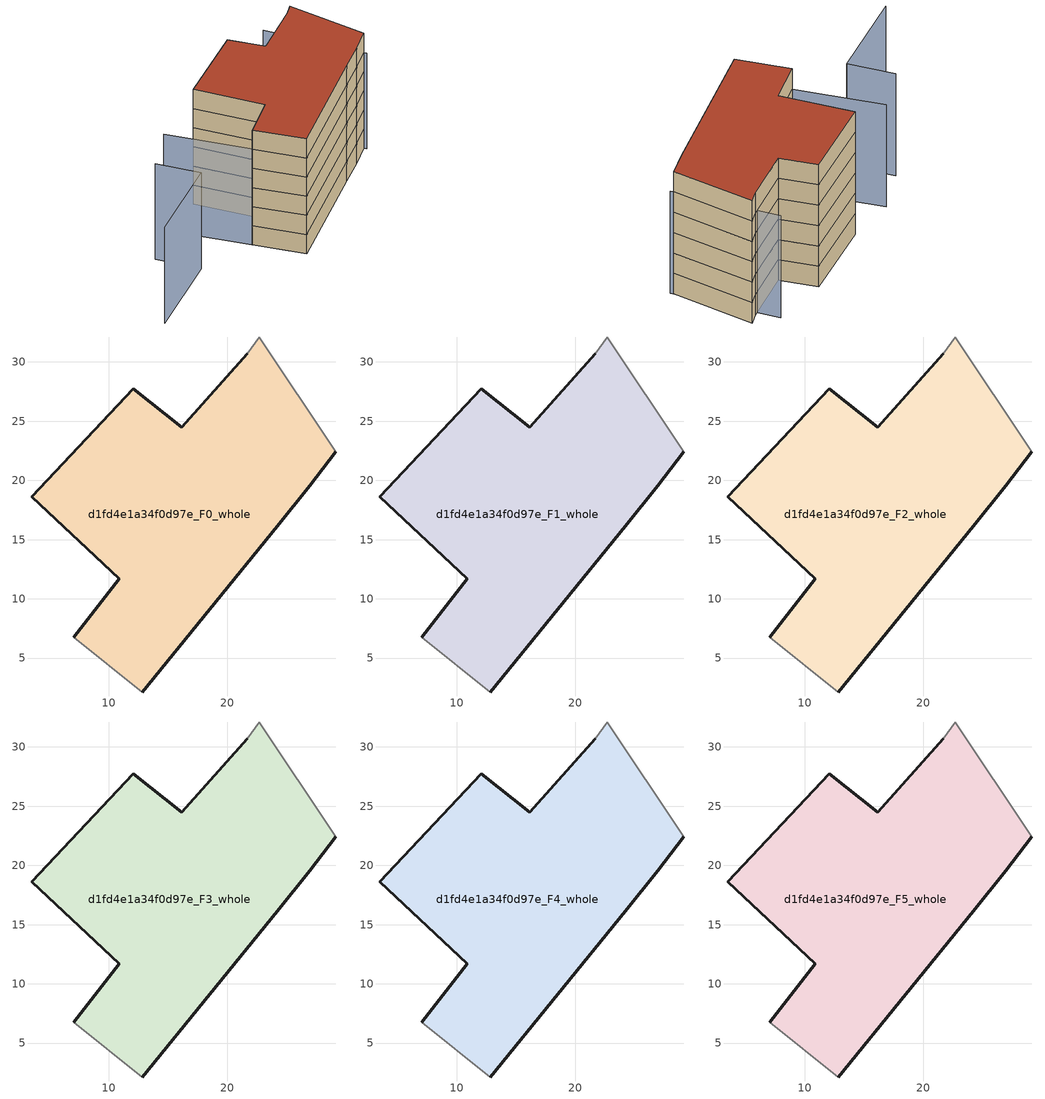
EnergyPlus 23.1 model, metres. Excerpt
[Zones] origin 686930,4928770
d1fd4e1a34f0d97e_F0_whole
 floor ground (EU_floor_Construction): 22.69,32.1 29.17,22.44 26.98,19.57 24.21,16.15 12.83,2.14 7.03,6.76 10.87,11.72 3.5,18.61 12.06,27.76 16.15,24.51 21.7,30.7 z0
 wall outside (EU_wall_Construction): 12.83,2.14 24.21,16.15 26.98,19.57 29.17,22.44 / 21.7,30.7 16.15,24.51 12.06,27.76 3.5,18.61 10.87,11.72 7.03,6.76 z0:3
 wall adiabatic (EU_wall_Construction): 29.17,22.44 22.69,32.1 21.7,30.7 / 7.03,6.76 12.83,2.14 z0:3
d1fd4e1a34f0d97e_F1_whole
 floor to d1fd4e1a34f0d97e_F0_whole (EU_floor_Construction): 22.69,32.1 29.17,22.44 26.98,19.57 24.21,16.15 12.83,2.14 7.03,6.76 10.87,11.72 3.5,18.61 12.06,27.76 16.15,24.51 21.7,30.7 z3
 wall outside (EU_wall_Construction): 12.83,2.14 24.21,16.15 26.98,19.57 29.17,22.44 / 21.7,30.7 16.15,24.51 12.06,27.76 3.5,18.61 10.87,11.72 7.03,6.76 z3:6
 wall adiabatic (EU_wall_Construction): 29.17,22.44 22.69,32.1 21.7,30.7 / 7.03,6.76 12.83,2.14 z3:6
d1fd4e1a34f0d97e_F2_whole
 floor to d1fd4e1a34f0d97e_F1_whole (EU_floor_Construction): 22.69,32.1 29.17,22.44 26.98,19.57 24.21,16.15 12.83,2.14 7.03,6.76 10.87,11.72 3.5,18.61 12.06,27.76 16.15,24.51 21.7,30.7 z6
 wall outside (EU_wall_Construction): 12.83,2.14 24.21,16.15 26.98,19.57 29.17,22.44 / 21.7,30.7 16.15,24.51 12.06,27.76 3.5,18.61 10.87,11.72 7.03,6.76 z6:9
 wall adiabatic (EU_wall_Construction): 29.17,22.44 22.69,32.1 21.7,30.7 / 7.03,6.76 12.83,2.14 z6:9
d1fd4e1a34f0d97e_F3_whole
 floor to d1fd4e1a34f0d97e_F2_whole (EU_floor_Construction): 22.69,32.1 29.17,22.44 26.98,19.57 24.21,16.15 12.83,2.14 7.03,6.76 10.87,11.72 3.5,18.61 12.06,27.76 16.15,24.51 21.7,30.7 z9
 wall outside (EU_wall_Construction): 12.83,2.14 24.21,16.15 26.98,19.57 29.17,22.44 / 21.7,30.7 16.15,24.51 12.06,27.76 3.5,18.61 10.87,11.72 7.03,6.76 z9:12
 wall adiabatic (EU_wall_Construction): 29.17,22.44 22.69,32.1 21.7,30.7 / 7.03,6.76 12.83,2.14 z9:12
d1fd4e1a34f0d97e_F4_whole
 floor to d1fd4e1a34f0d97e_F3_whole (EU_floor_Construction): 22.69,32.1 29.17,22.44 26.98,19.57 24.21,16.15 12.83,2.14 7.03,6.76 10.87,11.72 3.5,18.61 12.06,27.76 16.15,24.51 21.7,30.7 z12
 wall outside (EU_wall_Construction): 12.83,2.14 24.21,16.15 26.98,19.57 29.17,22.44 / 21.7,30.7 16.15,24.51 12.06,27.76 3.5,18.61 10.87,11.72 7.03,6.76 z12:15
 wall adiabatic (EU_wall_Construction): 29.17,22.44 22.69,32.1 21.7,30.7 / 7.03,6.76 12.83,2.14 z12:15
d1fd4e1a34f0d97e_F5_whole
 floor to d1fd4e1a34f0d97e_F4_whole (EU_floor_Construction): 22.69,32.1 29.17,22.44 26.98,19.57 24.21,16.15 12.83,2.14 7.03,6.76 10.87,11.72 3.5,18.61 12.06,27.76 16.15,24.51 21.7,30.7 z15
 wall outside (EU_wall_Construction): 12.83,2.14 24.21,16.15 26.98,19.57 29.17,22.44 / 21.7,30.7 16.15,24.51 12.06,27.76 3.5,18.61 10.87,11.72 7.03,6.76 z15:18
 wall adiabatic (EU_wall_Construction): 29.17,22.44 22.69,32.1 21.7,30.7 / 7.03,6.76 12.83,2.14 z15:18
 roof outside (EU_roof_Construction): 24.21,16.15 26.98,19.57 29.17,22.44 22.69,32.1 21.7,30.7 16.15,24.51 12.06,27.76 3.5,18.61 10.87,11.72 7.03,6.76 12.83,2.14 z18
shading: -2.37,14.4 12.83,2.14 / -6.02,8.45 -1.3,4.1 / -1.3,4.1 -10.61,-6 / 29.47,22.14 19,32.36 z0:15
[Building]
EU S2 Campaign: North Axis=0; Terrain=City; Solar Distribution=FullExterior
[Site:Location]
Bologna: Latitude=44.5; Longitude=11.25; Time Zone=1; Elevation=37
[SizingPeriod:WeatherFileDays]
AnnualSizingPeriod: Begin Month=1; Begin Day of Month=1; End Month=12; End Day of Month=31; Day of Week for Start Day=Monday; Use Weather File Daylight Saving Period=No; Use Weather File Rain and Snow Indicators=No
[MATERIAL]
EU_InternalMass_Material: Roughness=MediumRough; Thickness=0.1; Conductivity=1; Density=1800; Specific Heat=900; Thermal Absorptance=0.9; Solar Absorptance=0.7; Visible Absorptance=0.7
[MATERIAL:NOMASS] Roughness=MediumRough; Thermal Absorptance=0.9; Solar Absorptance=0.7; Visible Absorptance=0.7
Name | Thermal Resistance
EU_wall_NoMass | 0.905828
EU_roof_NoMass | 0.37593
EU_floor_NoMass | 0.67114
[CONSTRUCTION]
EU_wall_Construction: EU_wall_NoMass
EU_roof_Construction: EU_roof_NoMass
EU_floor_Construction: EU_floor_NoMass
EU_InternalMass_Construction: EU_InternalMass_Material
[ZONE] Type=1; Multiplier=1; Ceiling Height=autocalculate; Volume=1094.34; Floor Area=autocalculate; Part of Total Floor Area=Yes
d1fd4e1a34f0d97e_F0_whole; d1fd4e1a34f0d97e_F1_whole; d1fd4e1a34f0d97e_F2_whole; d1fd4e1a34f0d97e_F3_whole; d1fd4e1a34f0d97e_F4_whole; d1fd4e1a34f0d97e_F5_whole
[INTERNALMASS] Construction=EU_InternalMass_Construction; Surface Area=364.779
Name | Zone or ZoneList
d1fd4e1a34f0d97e_F0_whole_EU_InternalMass | d1fd4e1a34f0d97e_F0_whole
d1fd4e1a34f0d97e_F1_whole_EU_InternalMass | d1fd4e1a34f0d97e_F1_whole
d1fd4e1a34f0d97e_F2_whole_EU_InternalMass | d1fd4e1a34f0d97e_F2_whole
d1fd4e1a34f0d97e_F3_whole_EU_InternalMass | d1fd4e1a34f0d97e_F3_whole
d1fd4e1a34f0d97e_F4_whole_EU_InternalMass | d1fd4e1a34f0d97e_F4_whole
d1fd4e1a34f0d97e_F5_whole_EU_InternalMass | d1fd4e1a34f0d97e_F5_whole
[OTHEREQUIPMENT] Fuel Type=Electricity; Design Level Calculation Method=Watts/Area; Power per Zone Floor Area=1; Fraction Latent=0; Fraction Radiant=0; Fraction Lost=0; Carbon Dioxide Generation Rate=0; EndUse Subcategory=EU_Step8_InternalGains
Name | Zone or ZoneList or Space or SpaceList | Schedule
EU_Step8_InternalGain_d1fd4e1a34f0d97e_F0_whole_f000 | d1fd4e1a34f0d97e_F0_whole | EU_Step8_GainSchedule_d1fd4e1a34f0d97e_F0_whole_f000
EU_Step8_InternalGain_d1fd4e1a34f0d97e_F1_whole_f000 | d1fd4e1a34f0d97e_F1_whole | EU_Step8_GainSchedule_d1fd4e1a34f0d97e_F1_whole_f000
EU_Step8_InternalGain_d1fd4e1a34f0d97e_F2_whole_f000 | d1fd4e1a34f0d97e_F2_whole | EU_Step8_GainSchedule_d1fd4e1a34f0d97e_F2_whole_f000
EU_Step8_InternalGain_d1fd4e1a34f0d97e_F3_whole_f000 | d1fd4e1a34f0d97e_F3_whole | EU_Step8_GainSchedule_d1fd4e1a34f0d97e_F3_whole_f000
EU_Step8_InternalGain_d1fd4e1a34f0d97e_F4_whole_f000 | d1fd4e1a34f0d97e_F4_whole | EU_Step8_GainSchedule_d1fd4e1a34f0d97e_F4_whole_f000
EU_Step8_InternalGain_d1fd4e1a34f0d97e_F5_whole_f000 | d1fd4e1a34f0d97e_F5_whole | EU_Step8_GainSchedule_d1fd4e1a34f0d97e_F5_whole_f000
[ZONEVENTILATION:DESIGNFLOWRATE] Schedule=EU_AlwaysOn; Design Flow Rate Calculation Method=AirChanges/Hour; Air Changes per Hour=0.73129; Ventilation Type=Natural; Fan Pressure Rise=0; Fan Total Efficiency=1; Constant Term Coefficient=1; Temperature Term Coefficient=0; Velocity Term Coefficient=0; Velocity Squared Term Coefficient=0; Minimum Indoor Temperature=-100; Maximum Indoor Temperature=100; Delta Temperature=-100; Minimum Outdoor Temperature=-100; Maximum Outdoor Temperature=100; Maximum Wind Speed=40
Name | Zone or ZoneList or Space or SpaceList
EU_ConstantAir_d1fd4e1a34f0d97e_F0_whole | d1fd4e1a34f0d97e_F0_whole
EU_ConstantAir_d1fd4e1a34f0d97e_F1_whole | d1fd4e1a34f0d97e_F1_whole
EU_ConstantAir_d1fd4e1a34f0d97e_F2_whole | d1fd4e1a34f0d97e_F2_whole
EU_ConstantAir_d1fd4e1a34f0d97e_F3_whole | d1fd4e1a34f0d97e_F3_whole
EU_ConstantAir_d1fd4e1a34f0d97e_F4_whole | d1fd4e1a34f0d97e_F4_whole
EU_ConstantAir_d1fd4e1a34f0d97e_F5_whole | d1fd4e1a34f0d97e_F5_whole
[HVACTEMPLATE:THERMOSTAT] Constant Heating Setpoint=20; Constant Cooling Setpoint=50
EU_HeatOnly_d1fd4e1a34f0d97e_F0_whole; EU_HeatOnly_d1fd4e1a34f0d97e_F1_whole; EU_HeatOnly_d1fd4e1a34f0d97e_F2_whole; EU_HeatOnly_d1fd4e1a34f0d97e_F3_whole; EU_HeatOnly_d1fd4e1a34f0d97e_F4_whole; EU_HeatOnly_d1fd4e1a34f0d97e_F5_whole
[HVACTEMPLATE:ZONE:IDEALLOADSAIRSYSTEM] System Availability Schedule=EU_AlwaysOn; Maximum Heating Supply Air Temperature=50; Minimum Cooling Supply Air Temperature=13; Maximum Heating Supply Air Humidity Ratio=0.0156; Minimum Cooling Supply Air Humidity Ratio=0.0077; Heating Limit=NoLimit; Cooling Limit=NoLimit; Heating Availability Schedule=EU_AlwaysOn; Cooling Availability Schedule=EU_CoolingOff; Dehumidification Control Type=ConstantSensibleHeatRatio; Cooling Sensible Heat Ratio=0.7; Dehumidification Setpoint=60; Humidification Control Type=None; Humidification Setpoint=30; Outdoor Air Method=None; Outdoor Air Flow Rate per Person=0.00944; Outdoor Air Flow Rate per Zone Floor Area=0; Outdoor Air Flow Rate per Zone=0; Demand Controlled Ventilation Type=None; Outdoor Air Economizer Type=NoEconomizer; Heat Recovery Type=None; Sensible Heat Recovery Effectiveness=0.7; Latent Heat Recovery Effectiveness=0.65
Name | Template Thermostat
d1fd4e1a34f0d97e_F0_whole | EU_HeatOnly_d1fd4e1a34f0d97e_F0_whole
d1fd4e1a34f0d97e_F1_whole | EU_HeatOnly_d1fd4e1a34f0d97e_F1_whole
d1fd4e1a34f0d97e_F2_whole | EU_HeatOnly_d1fd4e1a34f0d97e_F2_whole
d1fd4e1a34f0d97e_F3_whole | EU_HeatOnly_d1fd4e1a34f0d97e_F3_whole
d1fd4e1a34f0d97e_F4_whole | EU_HeatOnly_d1fd4e1a34f0d97e_F4_whole
d1fd4e1a34f0d97e_F5_whole | EU_HeatOnly_d1fd4e1a34f0d97e_F5_whole
[SIZING:ZONE] Zone Cooling Design Supply Air Temperature Input Method=SupplyAirTemperature; Zone Cooling Design Supply Air Temperature=13; Zone Heating Design Supply Air Temperature Input Method=SupplyAirTemperature; Zone Heating Design Supply Air Temperature=50; Zone Cooling Design Supply Air Humidity Ratio=0.008; Zone Heating Design Supply Air Humidity Ratio=0.008; Cooling Design Air Flow Method=DesignDay; Cooling Design Air Flow Rate=0; Cooling Minimum Air Flow per Zone Floor Area=0.000762; Cooling Minimum Air Flow=0; Cooling Minimum Air Flow Fraction=0.2; Heating Design Air Flow Method=DesignDay; Heating Design Air Flow Rate=0; Heating Maximum Air Flow per Zone Floor Area=0.002032; Heating Maximum Air Flow=0.141576; Heating Maximum Air Flow Fraction=0.3; Account for Dedicated Outdoor Air System=No; Dedicated Outdoor Air System Control Strategy=NeutralSupplyAir; Dedicated Outdoor Air Low Setpoint Temperature for Design=autosize; Dedicated Outdoor Air High Setpoint Temperature for Design=autosize; Zone Load Sizing Method=Sensible Load Only No Latent Load; Zone Latent Cooling Design Supply Air Humidity Ratio Input Method=HumidityRatioDifference; Zone Cooling Design Supply Air Humidity Ratio Difference=0.005; Zone Latent Heating Design Supply Air Humidity Ratio Input Method=HumidityRatioDifference; Zone Humidification Design Supply Air Humidity Ratio Difference=0.005
d1fd4e1a34f0d97e_F0_whole; d1fd4e1a34f0d97e_F1_whole; d1fd4e1a34f0d97e_F2_whole; d1fd4e1a34f0d97e_F3_whole; d1fd4e1a34f0d97e_F4_whole; d1fd4e1a34f0d97e_F5_whole
[SCHEDULE:CONSTANT]
Name | Hourly Value
EU_AlwaysOn | 1
EU_CoolingOff | 0
[SCHEDULE:FILE] Column Number=1; Rows to Skip at Top=0; Number of Hours of Data=8760; Column Separator=Comma; Interpolate to Timestep=No; Minutes per Item=60; Adjust Schedule for Daylight Savings=Yes
Name | File
EU_Step8_GainSchedule_d1fd4e1a34f0d97e_F0_whole_f000 | ../../schedules/d1fd4e1a34f0d97e/d1fd4e1a34f0d97e_F0_whole_f000_gain.csv
EU_Step8_GainSchedule_d1fd4e1a34f0d97e_F1_whole_f000 | ../../schedules/d1fd4e1a34f0d97e/d1fd4e1a34f0d97e_F1_whole_f000_gain.csv
EU_Step8_GainSchedule_d1fd4e1a34f0d97e_F2_whole_f000 | ../../schedules/d1fd4e1a34f0d97e/d1fd4e1a34f0d97e_F2_whole_f000_gain.csv
EU_Step8_GainSchedule_d1fd4e1a34f0d97e_F3_whole_f000 | ../../schedules/d1fd4e1a34f0d97e/d1fd4e1a34f0d97e_F3_whole_f000_gain.csv
EU_Step8_GainSchedule_d1fd4e1a34f0d97e_F4_whole_f000 | ../../schedules/d1fd4e1a34f0d97e/d1fd4e1a34f0d97e_F4_whole_f000_gain.csv
EU_Step8_GainSchedule_d1fd4e1a34f0d97e_F5_whole_f000 | ../../schedules/d1fd4e1a34f0d97e/d1fd4e1a34f0d97e_F5_whole_f000_gain.csv
